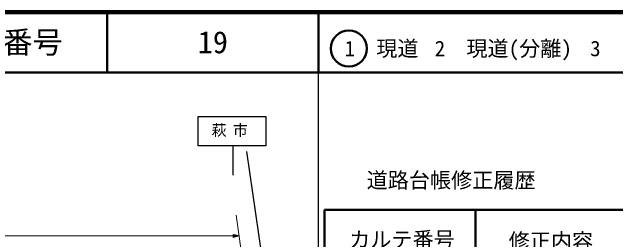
# Model space of a CAD drawing. Units: millimetres, scale not verified. Extents: x 40000 to 680000, y 20000 to 380000.
# Drawn here: x 528225 to 628281, y 342208 to 380000 of the extents above; entities that cross this region are included whole.
import ezdxf
from ezdxf.enums import TextEntityAlignment as Align

# ---------------------------------------------------------------- set-up
doc = ezdxf.new("R2010")
doc.units = ezdxf.units.MM
doc.header["$LTSCALE"] = 1000
for name, color, linetype, lineweight in [('M-BGD-HTXT', 7, 'Continuous', 13), ('M-STR-HTXT', 7, 'Continuous', 13), ('M-STR-STRC', 7, 'Continuous', 25), ('M-TTL', 2, 'Continuous', 140), ('M-TTL-BAND', 7, 'Continuous', 25), ('M-TTL-FRAM', 2, 'Continuous', 50), ('M-TTL-LINE', 7, 'Continuous', 50)]:
    doc.layers.add(name, color=color, linetype=linetype, lineweight=lineweight)
doc.layers.add('M-TTL-TXT', color=7, linetype='Continuous')
doc.styles.add('ＭＳ ゴシック', font='')
doc.styles.get('ＭＳ ゴシック').set_extended_font_data('MS Gothic')

msp = doc.modelspace()

# ---------------------------------------------------------------- linework, layer by layer
at = {"layer": 'M-BGD-HTXT'}
msp.add_line((565382, 346301), (566176, 340385), dxfattribs=at)
at = {"layer": 'M-STR-HTXT'}
for p, q in [((442853, 342880), (564841, 342880)), ((565841, 342880), (564841, 343130)), ((564841, 343130), (564841, 342630)), ((565041, 343080), (564841, 343080)), ((564841, 343030), (565241, 343030)), ((565441, 342980), (564841, 342980)), ((564841, 342930), (565641, 342930)), ((565841, 342880), (564841, 342630)), ((565841, 342880), (564841, 342880)), ((564841, 342830), (565641, 342830)), ((565441, 342780), (564841, 342780)), ((564841, 342730), (565241, 342730)), ((565041, 342680), (564841, 342680))]:
    msp.add_line(p, q, dxfattribs=at)
at = {"layer": 'M-STR-STRC'}
for p, q in [((570245, 362694), (570245, 357834)), ((564790, 357834), (564790, 352974)), ((573881, 310289), (567134, 356880))]:
    msp.add_line(p, q, dxfattribs=at)
msp.add_lwpolyline([(570245, 357834), (559084, 357834), (559084, 362694), (570245, 362694)], dxfattribs=at)
at = {"layer": 'M-TTL'}
msp.add_line((680000, 380000), (40000, 380000), dxfattribs=at)
at = {"layer": 'M-TTL-BAND'}
msp.add_line((579000, 20000), (579000, 370000), dxfattribs=at)
at = {"layer": 'M-TTL-FRAM'}
for q in [(580000, 287197), (680000, 347197)]:
    msp.add_line((580000, 347197), q, dxfattribs=at)
at = {"layer": 'M-TTL-LINE'}
for p, q in [((543997, 380000), (543997, 370000)), ((579000, 380000), (579000, 370000)), ((40000, 370000), (680000, 370000)), ((605000, 347197), (605000, 287197))]:
    msp.add_line(p, q, dxfattribs=at)
msp.add_circle((584031, 373958), 3000, dxfattribs=at)

# ---------------------------------------------------------------- texts
at = {"layer": 'M-STR-STRC', "insert": (564790, 359295), "char_height": 1833, "attachment_point": 8, "style": 'ＭＳ ゴシック'}
msp.add_mtext('\\T1.4;萩市', dxfattribs=at)
at = {"layer": 'M-TTL-TXT', "style": 'ＭＳ ゴシック'}
for s, height, p in [('図面番号', 3666, (526622, 375000)), ('19', 3666, (561497, 375000)), ('1\u3000現道', 2566, (589448, 373958)), ('2\u3000現道(分離)', 2566, (609619, 373958)), ('3\u3000旧道', 2566, (630121, 373958)), ('道路台帳修正履歴', 2566, (600968, 352113)), ('カルテ番号', 2566, (592839, 342277)), ('修正内容', 2566, (617509, 342023))]:
    msp.add_text(s, height=height, dxfattribs=at).set_placement(p, align=Align.MIDDLE_CENTER)

doc.saveas('drawing.dxf')
